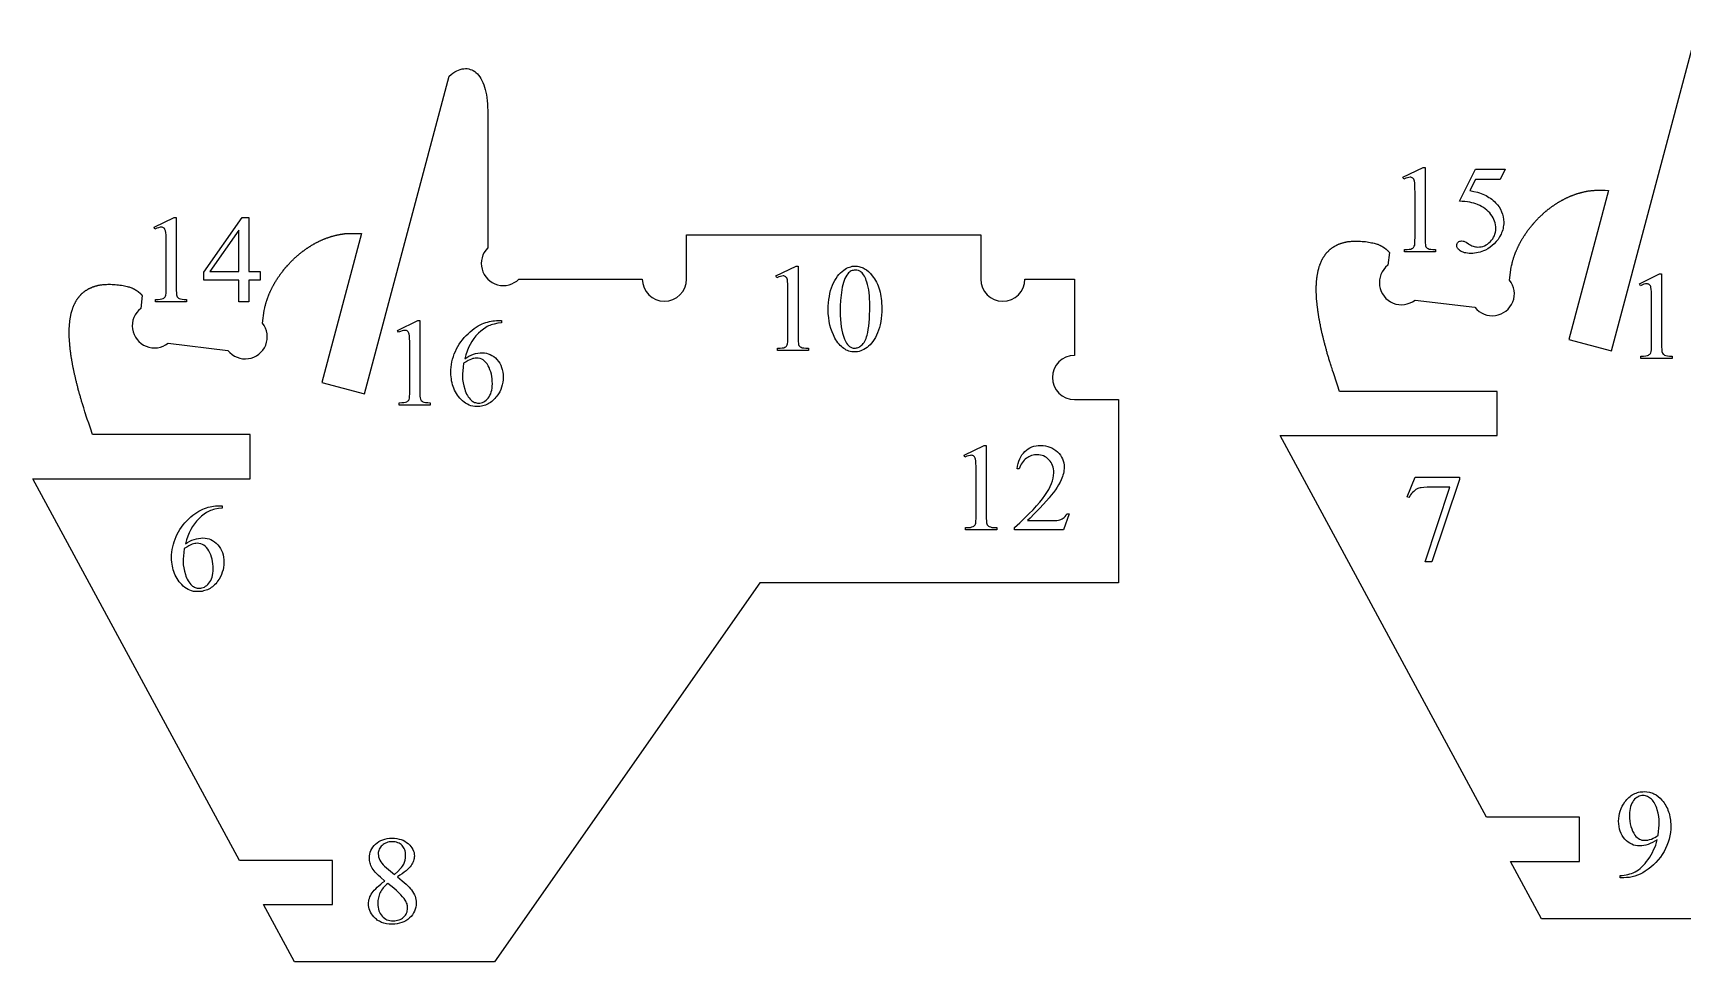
# Model space of a CAD drawing. Extents: x 9 to 960, y -397 to 558.
# Drawn here: x 9.4 to 188.7, y 451.4 to 552.5 of the extents above; entities that cross this region are included whole.
import ezdxf

# ---------------------------------------------------------------- set-up
doc = ezdxf.new("R2010")
doc.units = 0
doc.header["$MEASUREMENT"] = 0
doc.layers.add('EXT', color=1, linetype='CONTINUOUS')
doc.layers.add('TEXT', color=18, linetype='CONTINUOUS')

msp = doc.modelspace()

# ---------------------------------------------------------------- linework, layer by layer
at = {"layer": 'EXT'}
msp.add_lwpolyline([(195.23, 456.11), (173.47, 456.11), (170.09, 462.36), (177.61, 462.36), (177.61, 467.16), (167.49, 467.16), (145.03, 508.67), (168.64, 508.67), (168.64, 513.47), (151.5, 513.47), (151.27, 514.16), (151.08, 514.71), (150.94, 515.15), (150.83, 515.49), (150.74, 515.75), (150.68, 515.95), (150.63, 516.11), (150.58, 516.24), (150.54, 516.37), (150.51, 516.48), (150.47, 516.6), (150.44, 516.7), (150.41, 516.81), (150.38, 516.91), (150.35, 517.01), (150.32, 517.11), (150.29, 517.21), (150.26, 517.31), (150.23, 517.41), (150.2, 517.5), (150.17, 517.6), (150.15, 517.7), (150.12, 517.8), (150.09, 517.89), (150.07, 517.99), (150.04, 518.09), (150.01, 518.18), (149.99, 518.28), (149.96, 518.37), (149.94, 518.47), (149.91, 518.56), (149.89, 518.65), (149.86, 518.75), (149.84, 518.84), (149.81, 518.93), (149.79, 519.03), (149.77, 519.12), (149.74, 519.21), (149.72, 519.3), (149.7, 519.39), (149.68, 519.49), (149.66, 519.58), (149.64, 519.67), (149.61, 519.76), (149.59, 519.85), (149.57, 519.94), (149.55, 520.02), (149.53, 520.11), (149.51, 520.2), (149.5, 520.29), (149.48, 520.38), (149.46, 520.46), (149.44, 520.55), (149.42, 520.64), (149.41, 520.72), (149.39, 520.81), (149.37, 520.9), (149.35, 520.98), (149.34, 521.07), (149.32, 521.15), (149.31, 521.23), (149.29, 521.32), (149.28, 521.4), (149.26, 521.49), (149.25, 521.57), (149.24, 521.65), (149.22, 521.73), (149.21, 521.81), (149.2, 521.9), (149.18, 521.98), (149.17, 522.06), (149.16, 522.14), (149.15, 522.22), (149.14, 522.3), (149.13, 522.38), (149.12, 522.46), (149.11, 522.53), (149.1, 522.61), (149.09, 522.69), (149.08, 522.77), (149.07, 522.84), (149.06, 522.92), (149.05, 523), (149.05, 523.07), (149.04, 523.15), (149.03, 523.22), (149.02, 523.3), (149.02, 523.37), (149.01, 523.45), (149.01, 523.52), (149, 523.59), (149, 523.67), (148.99, 523.74), (148.99, 523.81), (148.98, 523.88), (148.98, 523.95), (148.98, 524.03), (148.98, 524.1), (148.97, 524.17), (148.97, 524.24), (148.97, 524.31), (148.97, 524.37), (148.97, 524.44), (148.97, 524.51), (148.97, 524.58), (148.97, 524.65), (148.97, 524.71), (148.97, 524.78), (148.97, 524.85), (148.97, 524.91), (148.97, 524.98), (148.98, 525.04), (148.98, 525.11), (148.98, 525.17), (148.99, 525.24), (148.99, 525.3), (148.99, 525.36), (149, 525.43), (149, 525.49), (149.01, 525.55), (149.02, 525.61), (149.02, 525.67), (149.03, 525.73), (149.04, 525.79), (149.04, 525.85), (149.05, 525.91), (149.06, 525.97), (149.07, 526.03), (149.08, 526.09), (149.09, 526.15), (149.1, 526.2), (149.11, 526.26), (149.12, 526.32), (149.13, 526.37), (149.14, 526.43), (149.15, 526.49), (149.16, 526.54), (149.17, 526.6), (149.19, 526.65), (149.2, 526.7), (149.21, 526.76), (149.23, 526.81), (149.24, 526.86), (149.26, 526.91), (149.27, 526.97), (149.29, 527.02), (149.3, 527.07), (149.32, 527.12), (149.34, 527.17), (149.35, 527.22), (149.37, 527.27), (149.39, 527.31), (149.41, 527.36), (149.43, 527.41), (149.45, 527.46), (149.47, 527.5), (149.49, 527.55), (149.51, 527.6), (149.53, 527.64), (149.55, 527.69), (149.57, 527.73), (149.59, 527.78), (149.62, 527.82), (149.64, 527.86), (149.66, 527.91), (149.69, 527.95), (149.71, 527.99), (149.73, 528.03), (149.76, 528.07), (149.78, 528.11), (149.81, 528.16), (149.84, 528.19), (149.86, 528.23), (149.89, 528.27), (149.92, 528.31), (149.95, 528.35), (149.98, 528.39), (150, 528.42), (150.03, 528.46), (150.06, 528.5), (150.09, 528.53), (150.12, 528.57), (150.15, 528.6), (150.19, 528.64), (150.22, 528.67), (150.25, 528.7), (150.28, 528.74), (150.32, 528.77), (150.35, 528.8), (150.38, 528.83), (150.42, 528.86), (150.45, 528.9), (150.49, 528.93), (150.52, 528.95), (150.56, 528.98), (150.6, 529.01), (150.63, 529.04), (150.67, 529.07), (150.71, 529.1), (150.75, 529.12), (150.79, 529.15), (150.83, 529.18), (150.87, 529.2), (150.91, 529.23), (150.95, 529.25), (150.99, 529.27), (151.03, 529.3), (151.07, 529.32), (151.12, 529.34), (151.16, 529.37), (151.2, 529.39), (151.25, 529.41), (151.29, 529.43), (151.33, 529.45), (151.38, 529.47), (151.43, 529.49), (151.47, 529.51), (151.52, 529.52), (151.57, 529.54), (151.61, 529.56), (151.66, 529.58), (151.71, 529.59), (151.76, 529.61), (151.81, 529.62), (151.86, 529.64), (151.91, 529.65), (151.96, 529.67), (152.01, 529.68), (152.06, 529.69), (152.11, 529.7), (152.17, 529.72), (152.22, 529.73), (152.27, 529.74), (152.33, 529.75), (152.39, 529.76), (152.45, 529.77), (152.53, 529.78), (152.6, 529.78), (152.69, 529.79), (152.79, 529.8), (152.91, 529.8), (153.03, 529.81), (153.17, 529.81), (153.31, 529.81), (153.46, 529.81), (153.62, 529.81), (153.79, 529.8), (153.96, 529.79), (154.14, 529.78), (154.31, 529.76), (154.49, 529.73), (154.66, 529.71), (154.83, 529.68), (154.99, 529.65), (155.13, 529.62), (155.27, 529.59), (155.39, 529.56), (155.49, 529.53), (155.58, 529.5), (155.66, 529.47), (155.72, 529.44), (155.78, 529.42), (155.83, 529.39), (155.88, 529.37), (155.92, 529.35), (155.96, 529.33), (155.99, 529.31), (156.02, 529.3), (156.04, 529.29), (156.07, 529.27), (156.09, 529.26), (156.12, 529.25), (156.14, 529.23), (156.16, 529.22), (156.18, 529.21), (156.21, 529.2), (156.23, 529.18), (156.25, 529.17), (156.27, 529.16), (156.29, 529.14), (156.31, 529.13), (156.34, 529.11), (156.36, 529.1), (156.38, 529.08), (156.4, 529.07), (156.42, 529.06), (156.44, 529.04), (156.46, 529.02), (156.48, 529.01), (156.5, 528.99), (156.52, 528.98), (156.54, 528.96), (156.56, 528.95), (156.58, 528.93), (156.6, 528.91), (156.62, 528.9), (156.64, 528.88), (156.65, 528.86), (156.67, 528.85), (156.69, 528.83), (156.71, 528.81), (156.73, 528.79), (156.75, 528.77), (156.77, 528.75), (156.8, 528.72), (156.82, 528.7), (156.84, 528.68), (156.86, 528.65), (156.88, 528.63), (156.9, 528.61), (156.91, 528.6), (156.92, 528.59), (156.75, 527.19, 1), (159.71, 523.41), (166.22, 522.62, 1), (170, 525.59), (170.17, 526.98), (170.2, 527.12), (170.23, 527.25), (170.26, 527.36), (170.28, 527.46), (170.3, 527.55), (170.32, 527.62), (170.34, 527.69), (170.36, 527.76), (170.38, 527.82), (170.4, 527.88), (170.41, 527.94), (170.43, 527.99), (170.45, 528.04), (170.47, 528.09), (170.48, 528.14), (170.5, 528.2), (170.52, 528.25), (170.54, 528.3), (170.55, 528.35), (170.57, 528.4), (170.59, 528.45), (170.61, 528.5), (170.63, 528.55), (170.65, 528.6), (170.67, 528.64), (170.69, 528.69), (170.71, 528.74), (170.73, 528.79), (170.75, 528.84), (170.77, 528.89), (170.8, 528.94), (170.82, 528.99), (170.84, 529.04), (170.86, 529.09), (170.89, 529.14), (170.91, 529.19), (170.93, 529.24), (170.96, 529.29), (170.98, 529.33), (171, 529.38), (171.03, 529.43), (171.05, 529.48), (171.08, 529.53), (171.1, 529.58), (171.13, 529.63), (171.16, 529.67), (171.18, 529.72), (171.21, 529.77), (171.23, 529.82), (171.26, 529.87), (171.29, 529.91), (171.32, 529.96), (171.34, 530.01), (171.37, 530.06), (171.4, 530.1), (171.43, 530.15), (171.46, 530.2), (171.49, 530.25), (171.52, 530.29), (171.55, 530.34), (171.58, 530.39), (171.61, 530.43), (171.64, 530.48), (171.67, 530.52), (171.7, 530.57), (171.73, 530.62), (171.76, 530.66), (171.79, 530.71), (171.82, 530.75), (171.85, 530.8), (171.89, 530.85), (171.92, 530.89), (171.95, 530.94), (171.98, 530.98), (172.02, 531.03), (172.05, 531.07), (172.08, 531.12), (172.12, 531.16), (172.15, 531.2), (172.19, 531.25), (172.22, 531.29), (172.26, 531.34), (172.29, 531.38), (172.33, 531.42), (172.36, 531.47), (172.4, 531.51), (172.43, 531.55), (172.47, 531.6), (172.5, 531.64), (172.54, 531.68), (172.58, 531.73), (172.61, 531.77), (172.65, 531.81), (172.69, 531.85), (172.73, 531.89), (172.76, 531.94), (172.8, 531.98), (172.84, 532.02), (172.88, 532.06), (172.92, 532.1), (172.96, 532.14), (172.99, 532.18), (173.03, 532.22), (173.07, 532.26), (173.11, 532.3), (173.15, 532.34), (173.19, 532.38), (173.23, 532.42), (173.27, 532.46), (173.31, 532.5), (173.35, 532.54), (173.39, 532.58), (173.43, 532.62), (173.48, 532.65), (173.52, 532.69), (173.56, 532.73), (173.6, 532.77), (173.64, 532.81), (173.68, 532.84), (173.73, 532.88), (173.77, 532.92), (173.81, 532.95), (173.85, 532.99), (173.9, 533.03), (173.94, 533.06), (173.98, 533.1), (174.03, 533.13), (174.07, 533.17), (174.11, 533.21), (174.16, 533.24), (174.2, 533.28), (174.24, 533.31), (174.29, 533.34), (174.33, 533.38), (174.38, 533.41), (174.42, 533.45), (174.47, 533.48), (174.51, 533.51), (174.56, 533.54), (174.6, 533.58), (174.65, 533.61), (174.69, 533.64), (174.74, 533.67), (174.79, 533.71), (174.83, 533.74), (174.88, 533.77), (174.92, 533.8), (174.97, 533.83), (175.02, 533.86), (175.06, 533.89), (175.11, 533.92), (175.16, 533.95), (175.2, 533.98), (175.25, 534.01), (175.3, 534.04), (175.35, 534.07), (175.39, 534.09), (175.44, 534.12), (175.49, 534.15), (175.54, 534.18), (175.59, 534.21), (175.63, 534.23), (175.68, 534.26), (175.73, 534.29), (175.78, 534.31), (175.83, 534.34), (175.88, 534.36), (175.92, 534.39), (175.97, 534.41), (176.02, 534.44), (176.07, 534.46), (176.12, 534.49), (176.17, 534.51), (176.22, 534.53), (176.27, 534.56), (176.32, 534.58), (176.37, 534.6), (176.42, 534.63), (176.47, 534.65), (176.52, 534.67), (176.57, 534.69), (176.62, 534.71), (176.67, 534.73), (176.72, 534.75), (176.77, 534.77), (176.82, 534.79), (176.87, 534.81), (176.92, 534.83), (176.97, 534.85), (177.02, 534.87), (177.08, 534.89), (177.13, 534.91), (177.18, 534.92), (177.23, 534.94), (177.28, 534.96), (177.33, 534.98), (177.38, 534.99), (177.43, 535.01), (177.49, 535.02), (177.54, 535.04), (177.59, 535.05), (177.64, 535.07), (177.69, 535.08), (177.75, 535.1), (177.8, 535.11), (177.85, 535.12), (177.9, 535.14), (177.95, 535.15), (178.01, 535.16), (178.06, 535.17), (178.11, 535.19), (178.16, 535.2), (178.21, 535.21), (178.27, 535.22), (178.32, 535.23), (178.37, 535.24), (178.42, 535.25), (178.48, 535.26), (178.53, 535.27), (178.58, 535.27), (178.64, 535.28), (178.69, 535.29), (178.74, 535.3), (178.79, 535.3), (178.85, 535.31), (178.9, 535.32), (178.95, 535.32), (179.01, 535.33), (179.07, 535.33), (179.13, 535.34), (179.19, 535.34), (179.25, 535.35), (179.32, 535.35), (179.41, 535.35), (179.51, 535.36), (179.65, 535.36), (179.84, 535.36), (180.08, 535.36), (180.38, 535.35), (180.76, 535.34), (176.43, 519.13), (181.07, 517.89), (190.3, 552.45)], format="xyb", dxfattribs=at)
msp.add_lwpolyline([(9.4, 503.98), (33.01, 503.98), (33.01, 508.78), (15.87, 508.78), (15.64, 509.46), (15.46, 510.01), (15.31, 510.45), (15.2, 510.79), (15.11, 511.05), (15.05, 511.25), (15, 511.41), (14.96, 511.55), (14.92, 511.67), (14.88, 511.79), (14.85, 511.9), (14.81, 512.01), (14.78, 512.11), (14.75, 512.22), (14.72, 512.32), (14.69, 512.42), (14.66, 512.51), (14.63, 512.61), (14.6, 512.71), (14.58, 512.81), (14.55, 512.91), (14.52, 513), (14.49, 513.1), (14.47, 513.2), (14.44, 513.29), (14.41, 513.39), (14.39, 513.48), (14.36, 513.58), (14.33, 513.67), (14.31, 513.77), (14.28, 513.86), (14.26, 513.96), (14.24, 514.05), (14.21, 514.14), (14.19, 514.24), (14.16, 514.33), (14.14, 514.42), (14.12, 514.51), (14.1, 514.61), (14.07, 514.7), (14.05, 514.79), (14.03, 514.88), (14.01, 514.97), (13.99, 515.06), (13.97, 515.15), (13.95, 515.24), (13.93, 515.33), (13.91, 515.42), (13.89, 515.51), (13.87, 515.59), (13.85, 515.68), (13.83, 515.77), (13.81, 515.86), (13.8, 515.94), (13.78, 516.03), (13.76, 516.11), (13.74, 516.2), (13.73, 516.29), (13.71, 516.37), (13.7, 516.45), (13.68, 516.54), (13.67, 516.62), (13.65, 516.71), (13.64, 516.79), (13.62, 516.87), (13.61, 516.95), (13.6, 517.04), (13.58, 517.12), (13.57, 517.2), (13.56, 517.28), (13.54, 517.36), (13.53, 517.44), (13.52, 517.52), (13.51, 517.6), (13.5, 517.68), (13.49, 517.76), (13.48, 517.84), (13.47, 517.92), (13.46, 517.99), (13.45, 518.07), (13.44, 518.15), (13.43, 518.22), (13.43, 518.3), (13.42, 518.38), (13.41, 518.45), (13.4, 518.53), (13.4, 518.6), (13.39, 518.68), (13.39, 518.75), (13.38, 518.82), (13.37, 518.9), (13.37, 518.97), (13.37, 519.04), (13.36, 519.11), (13.36, 519.19), (13.35, 519.26), (13.35, 519.33), (13.35, 519.4), (13.35, 519.47), (13.34, 519.54), (13.34, 519.61), (13.34, 519.68), (13.34, 519.75), (13.34, 519.82), (13.34, 519.88), (13.34, 519.95), (13.34, 520.02), (13.34, 520.08), (13.34, 520.15), (13.35, 520.22), (13.35, 520.28), (13.35, 520.35), (13.35, 520.41), (13.36, 520.48), (13.36, 520.54), (13.36, 520.6), (13.37, 520.67), (13.37, 520.73), (13.38, 520.79), (13.38, 520.85), (13.39, 520.92), (13.4, 520.98), (13.4, 521.04), (13.41, 521.1), (13.42, 521.16), (13.42, 521.22), (13.43, 521.28), (13.44, 521.34), (13.45, 521.39), (13.46, 521.45), (13.47, 521.51), (13.48, 521.57), (13.49, 521.62), (13.5, 521.68), (13.51, 521.73), (13.52, 521.79), (13.53, 521.84), (13.55, 521.9), (13.56, 521.95), (13.57, 522.01), (13.59, 522.06), (13.6, 522.11), (13.62, 522.17), (13.63, 522.22), (13.65, 522.27), (13.66, 522.32), (13.68, 522.37), (13.69, 522.42), (13.71, 522.47), (13.73, 522.52), (13.75, 522.57), (13.76, 522.62), (13.78, 522.67), (13.8, 522.71), (13.82, 522.76), (13.84, 522.81), (13.86, 522.86), (13.88, 522.9), (13.9, 522.95), (13.92, 522.99), (13.94, 523.04), (13.97, 523.08), (13.99, 523.12), (14.01, 523.17), (14.04, 523.21), (14.06, 523.25), (14.08, 523.3), (14.11, 523.34), (14.13, 523.38), (14.16, 523.42), (14.18, 523.46), (14.21, 523.5), (14.24, 523.54), (14.26, 523.58), (14.29, 523.62), (14.32, 523.65), (14.35, 523.69), (14.38, 523.73), (14.41, 523.76), (14.44, 523.8), (14.47, 523.84), (14.5, 523.87), (14.53, 523.91), (14.56, 523.94), (14.59, 523.97), (14.62, 524.01), (14.66, 524.04), (14.69, 524.07), (14.72, 524.11), (14.76, 524.14), (14.79, 524.17), (14.83, 524.2), (14.86, 524.23), (14.9, 524.26), (14.93, 524.29), (14.97, 524.32), (15.01, 524.34), (15.05, 524.37), (15.08, 524.4), (15.12, 524.43), (15.16, 524.45), (15.2, 524.48), (15.24, 524.5), (15.28, 524.53), (15.32, 524.55), (15.36, 524.58), (15.4, 524.6), (15.45, 524.62), (15.49, 524.65), (15.53, 524.67), (15.58, 524.69), (15.62, 524.71), (15.66, 524.73), (15.71, 524.75), (15.75, 524.77), (15.8, 524.79), (15.85, 524.81), (15.89, 524.83), (15.94, 524.85), (15.99, 524.86), (16.03, 524.88), (16.08, 524.9), (16.13, 524.91), (16.18, 524.93), (16.23, 524.94), (16.28, 524.96), (16.33, 524.97), (16.38, 524.98), (16.44, 525), (16.49, 525.01), (16.54, 525.02), (16.59, 525.03), (16.65, 525.04), (16.7, 525.05), (16.76, 525.06), (16.83, 525.07), (16.9, 525.08), (16.98, 525.09), (17.07, 525.1), (17.17, 525.1), (17.28, 525.11), (17.4, 525.11), (17.54, 525.12), (17.68, 525.12), (17.84, 525.12), (18, 525.11), (18.16, 525.11), (18.33, 525.1), (18.51, 525.08), (18.69, 525.06), (18.86, 525.04), (19.04, 525.01), (19.2, 524.99), (19.36, 524.96), (19.51, 524.93), (19.64, 524.9), (19.76, 524.86), (19.86, 524.83), (19.95, 524.8), (20.03, 524.77), (20.1, 524.75), (20.16, 524.72), (20.21, 524.7), (20.25, 524.67), (20.29, 524.65), (20.33, 524.63), (20.36, 524.62), (20.39, 524.6), (20.42, 524.59), (20.44, 524.58), (20.47, 524.56), (20.49, 524.55), (20.51, 524.54), (20.53, 524.53), (20.56, 524.51), (20.58, 524.5), (20.6, 524.49), (20.62, 524.47), (20.65, 524.46), (20.67, 524.45), (20.69, 524.43), (20.71, 524.42), (20.73, 524.4), (20.75, 524.39), (20.77, 524.37), (20.79, 524.36), (20.81, 524.34), (20.83, 524.33), (20.85, 524.31), (20.87, 524.3), (20.89, 524.28), (20.91, 524.27), (20.93, 524.25), (20.95, 524.23), (20.97, 524.22), (20.99, 524.2), (21.01, 524.18), (21.03, 524.17), (21.05, 524.15), (21.07, 524.13), (21.09, 524.11), (21.11, 524.09), (21.13, 524.07), (21.15, 524.05), (21.17, 524.03), (21.19, 524), (21.21, 523.98), (21.24, 523.96), (21.25, 523.94), (21.27, 523.92), (21.28, 523.9), (21.29, 523.89), (21.12, 522.5, 1), (24.09, 518.72), (30.6, 517.93, 1), (34.37, 520.89), (34.54, 522.28), (34.57, 522.43), (34.6, 522.55), (34.63, 522.66), (34.65, 522.76), (34.68, 522.85), (34.7, 522.93), (34.72, 523), (34.73, 523.06), (34.75, 523.12), (34.77, 523.18), (34.79, 523.24), (34.81, 523.29), (34.82, 523.35), (34.84, 523.4), (34.86, 523.45), (34.87, 523.5), (34.89, 523.55), (34.91, 523.6), (34.93, 523.65), (34.95, 523.7), (34.96, 523.75), (34.98, 523.8), (35, 523.85), (35.02, 523.9), (35.04, 523.95), (35.06, 524), (35.08, 524.05), (35.1, 524.1), (35.13, 524.15), (35.15, 524.2), (35.17, 524.25), (35.19, 524.3), (35.21, 524.34), (35.24, 524.39), (35.26, 524.44), (35.28, 524.49), (35.31, 524.54), (35.33, 524.59), (35.35, 524.64), (35.38, 524.69), (35.4, 524.74), (35.43, 524.78), (35.45, 524.83), (35.48, 524.88), (35.5, 524.93), (35.53, 524.98), (35.55, 525.03), (35.58, 525.07), (35.61, 525.12), (35.63, 525.17), (35.66, 525.22), (35.69, 525.27), (35.72, 525.31), (35.75, 525.36), (35.77, 525.41), (35.8, 525.45), (35.83, 525.5), (35.86, 525.55), (35.89, 525.6), (35.92, 525.64), (35.95, 525.69), (35.98, 525.74), (36.01, 525.78), (36.04, 525.83), (36.07, 525.87), (36.1, 525.92), (36.13, 525.97), (36.16, 526.01), (36.2, 526.06), (36.23, 526.1), (36.26, 526.15), (36.29, 526.19), (36.32, 526.24), (36.36, 526.29), (36.39, 526.33), (36.42, 526.37), (36.46, 526.42), (36.49, 526.46), (36.53, 526.51), (36.56, 526.55), (36.59, 526.6), (36.63, 526.64), (36.66, 526.68), (36.7, 526.73), (36.73, 526.77), (36.77, 526.81), (36.81, 526.86), (36.84, 526.9), (36.88, 526.94), (36.91, 526.99), (36.95, 527.03), (36.99, 527.07), (37.03, 527.11), (37.06, 527.16), (37.1, 527.2), (37.14, 527.24), (37.18, 527.28), (37.21, 527.32), (37.25, 527.36), (37.29, 527.4), (37.33, 527.44), (37.37, 527.49), (37.41, 527.53), (37.45, 527.57), (37.49, 527.61), (37.52, 527.65), (37.56, 527.69), (37.6, 527.73), (37.64, 527.76), (37.69, 527.8), (37.73, 527.84), (37.77, 527.88), (37.81, 527.92), (37.85, 527.96), (37.89, 528), (37.93, 528.03), (37.97, 528.07), (38.01, 528.11), (38.06, 528.15), (38.1, 528.18), (38.14, 528.22), (38.18, 528.26), (38.23, 528.29), (38.27, 528.33), (38.31, 528.37), (38.36, 528.4), (38.4, 528.44), (38.44, 528.47), (38.49, 528.51), (38.53, 528.54), (38.57, 528.58), (38.62, 528.61), (38.66, 528.65), (38.71, 528.68), (38.75, 528.72), (38.8, 528.75), (38.84, 528.78), (38.89, 528.82), (38.93, 528.85), (38.98, 528.88), (39.02, 528.91), (39.07, 528.95), (39.11, 528.98), (39.16, 529.01), (39.2, 529.04), (39.25, 529.07), (39.3, 529.1), (39.34, 529.13), (39.39, 529.16), (39.44, 529.19), (39.48, 529.22), (39.53, 529.25), (39.58, 529.28), (39.62, 529.31), (39.67, 529.34), (39.72, 529.37), (39.77, 529.4), (39.81, 529.43), (39.86, 529.45), (39.91, 529.48), (39.96, 529.51), (40.01, 529.54), (40.06, 529.56), (40.1, 529.59), (40.15, 529.62), (40.2, 529.64), (40.25, 529.67), (40.3, 529.69), (40.35, 529.72), (40.4, 529.74), (40.45, 529.77), (40.49, 529.79), (40.54, 529.81), (40.59, 529.84), (40.64, 529.86), (40.69, 529.88), (40.74, 529.91), (40.79, 529.93), (40.84, 529.95), (40.89, 529.97), (40.94, 529.99), (40.99, 530.02), (41.04, 530.04), (41.09, 530.06), (41.14, 530.08), (41.19, 530.1), (41.25, 530.12), (41.3, 530.14), (41.35, 530.16), (41.4, 530.17), (41.45, 530.19), (41.5, 530.21), (41.55, 530.23), (41.6, 530.25), (41.65, 530.26), (41.71, 530.28), (41.76, 530.3), (41.81, 530.31), (41.86, 530.33), (41.91, 530.34), (41.96, 530.36), (42.01, 530.37), (42.07, 530.39), (42.12, 530.4), (42.17, 530.41), (42.22, 530.43), (42.27, 530.44), (42.33, 530.45), (42.38, 530.47), (42.43, 530.48), (42.48, 530.49), (42.54, 530.5), (42.59, 530.51), (42.64, 530.52), (42.69, 530.53), (42.75, 530.54), (42.8, 530.55), (42.85, 530.56), (42.9, 530.57), (42.96, 530.58), (43.01, 530.59), (43.06, 530.59), (43.11, 530.6), (43.17, 530.61), (43.22, 530.61), (43.27, 530.62), (43.33, 530.63), (43.38, 530.63), (43.44, 530.64), (43.5, 530.64), (43.56, 530.65), (43.63, 530.65), (43.7, 530.65), (43.78, 530.66), (43.89, 530.66), (44.03, 530.66), (44.21, 530.66), (44.45, 530.66), (44.76, 530.65), (45.14, 530.65), (40.8, 514.43), (45.44, 513.2), (54.67, 547.76), (54.88, 547.93), (55.08, 548.09), (55.28, 548.22), (55.48, 548.33), (55.68, 548.42), (55.87, 548.49), (56.06, 548.54), (56.25, 548.57), (56.43, 548.58), (56.61, 548.58), (56.79, 548.55), (56.96, 548.5), (57.12, 548.44), (57.28, 548.36), (57.44, 548.26), (57.58, 548.14), (57.73, 548), (57.86, 547.85), (57.99, 547.68), (58.11, 547.49), (58.22, 547.29), (58.33, 547.07), (58.42, 546.83), (58.51, 546.58), (58.59, 546.31), (58.66, 546.03), (58.72, 545.73), (58.77, 545.42), (58.81, 545.09), (58.83, 544.75), (58.85, 544.39), (58.86, 544.02), (58.86, 529.09, 1), (62.25, 525.69), (75.67, 525.69, 1), (80.47, 525.69), (80.47, 530.49), (112.47, 530.49), (112.47, 525.69, 1), (117.27, 525.69), (122.67, 525.69), (122.67, 517.39, 1), (122.67, 512.59), (127.47, 512.59), (127.47, 492.67), (88.46, 492.67), (59.61, 451.42), (37.84, 451.42), (34.46, 457.67), (41.99, 457.67), (41.99, 462.47), (31.86, 462.47)], format="xyb", close=True, dxfattribs=at)
at = {"layer": 'TEXT'}
for points in [[(158.39, 536.76), (160.58, 537.83), (160.8, 537.83), (160.8, 530.23), (160.81, 529.89), (160.82, 529.62), (160.84, 529.42), (160.86, 529.29), (160.9, 529.2), (160.96, 529.13), (161.04, 529.06), (161.13, 529.01), (161.25, 528.96), (161.43, 528.93), (161.66, 528.9), (161.94, 528.89), (161.94, 528.65), (158.55, 528.65), (158.55, 528.89), (158.84, 528.9), (159.08, 528.93), (159.25, 528.96), (159.37, 529), (159.46, 529.05), (159.53, 529.12), (159.59, 529.18), (159.63, 529.26), (159.67, 529.38), (159.69, 529.59), (159.7, 529.87), (159.71, 530.23), (159.71, 535.09), (159.7, 535.54), (159.69, 535.9), (159.67, 536.17), (159.64, 536.35), (159.61, 536.45), (159.57, 536.54), (159.53, 536.61), (159.47, 536.66), (159.41, 536.71), (159.34, 536.74), (159.26, 536.76), (159.18, 536.76), (159.04, 536.75), (158.88, 536.71), (158.7, 536.65), (158.49, 536.56)], [(169.5, 537.65), (168.98, 536.52), (166.27, 536.52), (165.68, 535.31), (166.11, 535.23), (166.51, 535.13), (166.71, 535.07), (166.9, 535.01), (167.08, 534.93), (167.26, 534.85), (167.43, 534.77), (167.59, 534.68), (167.75, 534.58), (167.91, 534.48), (168.06, 534.37), (168.2, 534.25), (168.34, 534.13), (168.47, 534), (168.67, 533.77), (168.85, 533.53), (169.01, 533.28), (169.13, 533.02), (169.23, 532.75), (169.3, 532.47), (169.34, 532.18), (169.35, 531.88), (169.35, 531.7), (169.33, 531.53), (169.31, 531.36), (169.28, 531.2), (169.24, 531.03), (169.19, 530.87), (169.13, 530.72), (169.06, 530.57), (168.91, 530.27), (168.74, 530.01), (168.54, 529.76), (168.33, 529.54), (168.11, 529.33), (167.87, 529.15), (167.62, 528.99), (167.36, 528.85), (167.17, 528.77), (166.98, 528.69), (166.78, 528.63), (166.59, 528.58), (166.39, 528.54), (166.19, 528.51), (165.99, 528.49), (165.79, 528.49), (165.6, 528.49), (165.42, 528.51), (165.25, 528.53), (165.09, 528.56), (164.95, 528.6), (164.83, 528.64), (164.71, 528.7), (164.61, 528.76), (164.53, 528.83), (164.45, 528.9), (164.39, 528.98), (164.34, 529.05), (164.3, 529.13), (164.27, 529.21), (164.25, 529.29), (164.25, 529.37), (164.26, 529.46), (164.28, 529.55), (164.33, 529.63), (164.4, 529.7), (164.48, 529.76), (164.57, 529.81), (164.67, 529.83), (164.78, 529.84), (164.95, 529.83), (165.02, 529.81), (165.09, 529.79), (165.26, 529.69), (165.53, 529.52), (165.65, 529.44), (165.78, 529.37), (165.9, 529.31), (166.03, 529.26), (166.15, 529.22), (166.28, 529.19), (166.41, 529.18), (166.54, 529.17), (166.73, 529.18), (166.91, 529.21), (167.09, 529.25), (167.27, 529.32), (167.43, 529.4), (167.59, 529.5), (167.75, 529.62), (167.9, 529.76), (168.04, 529.91), (168.16, 530.07), (168.26, 530.24), (168.34, 530.41), (168.4, 530.59), (168.45, 530.78), (168.48, 530.98), (168.49, 531.19), (168.48, 531.39), (168.45, 531.59), (168.41, 531.79), (168.36, 531.98), (168.28, 532.17), (168.19, 532.35), (168.09, 532.53), (167.96, 532.71), (167.83, 532.88), (167.68, 533.05), (167.51, 533.2), (167.34, 533.34), (167.15, 533.47), (166.95, 533.59), (166.74, 533.7), (166.52, 533.8), (166.33, 533.88), (166.12, 533.94), (165.9, 533.99), (165.66, 534.04), (165.41, 534.08), (165.14, 534.11), (164.85, 534.13), (164.55, 534.15), (166.27, 537.65)], [(22.57, 531.33), (24.76, 532.4), (24.98, 532.4), (24.98, 524.8), (24.98, 524.46), (25, 524.19), (25.01, 523.99), (25.04, 523.86), (25.08, 523.77), (25.14, 523.69), (25.21, 523.63), (25.3, 523.57), (25.43, 523.53), (25.61, 523.49), (25.83, 523.47), (26.11, 523.46), (26.11, 523.21), (22.73, 523.21), (22.73, 523.46), (23.02, 523.47), (23.25, 523.49), (23.43, 523.53), (23.55, 523.57), (23.64, 523.62), (23.71, 523.68), (23.77, 523.75), (23.81, 523.83), (23.84, 523.95), (23.87, 524.15), (23.88, 524.44), (23.88, 524.8), (23.88, 529.66), (23.88, 530.11), (23.87, 530.47), (23.85, 530.74), (23.82, 530.92), (23.79, 531.02), (23.75, 531.1), (23.71, 531.18), (23.65, 531.23), (23.58, 531.28), (23.51, 531.31), (23.44, 531.33), (23.35, 531.33), (23.22, 531.32), (23.06, 531.28), (22.88, 531.22), (22.67, 531.13)], [(34.1, 526.53), (34.1, 525.59), (32.89, 525.59), (32.89, 523.21), (31.8, 523.21), (31.8, 525.59), (27.99, 525.59), (27.99, 526.44), (32.16, 532.4), (32.89, 532.4), (32.89, 526.53)], [(31.8, 526.53), (31.8, 531), (28.64, 526.53)], [(90.2, 526.04), (92.39, 527.1), (92.61, 527.1), (92.61, 519.51), (92.61, 519.16), (92.62, 518.89), (92.64, 518.69), (92.67, 518.56), (92.71, 518.48), (92.77, 518.4), (92.84, 518.33), (92.93, 518.28), (93.06, 518.23), (93.23, 518.2), (93.46, 518.18), (93.74, 518.16), (93.74, 517.92), (90.36, 517.92), (90.36, 518.16), (90.65, 518.18), (90.88, 518.2), (91.06, 518.23), (91.18, 518.27), (91.27, 518.33), (91.34, 518.39), (91.39, 518.46), (91.44, 518.53), (91.47, 518.65), (91.49, 518.86), (91.51, 519.14), (91.51, 519.51), (91.51, 524.36), (91.51, 524.81), (91.49, 525.17), (91.47, 525.44), (91.45, 525.62), (91.42, 525.72), (91.38, 525.81), (91.33, 525.88), (91.28, 525.94), (91.21, 525.98), (91.14, 526.01), (91.06, 526.03), (90.98, 526.04), (90.85, 526.02), (90.69, 525.98), (90.5, 525.92), (90.3, 525.83)], [(95.89, 522.37), (95.9, 522.74), (95.92, 523.11), (95.96, 523.46), (96.01, 523.8), (96.07, 524.12), (96.15, 524.43), (96.25, 524.73), (96.36, 525.02), (96.48, 525.29), (96.61, 525.54), (96.75, 525.77), (96.9, 525.99), (97.06, 526.19), (97.23, 526.37), (97.4, 526.53), (97.59, 526.67), (97.74, 526.77), (97.89, 526.86), (98.04, 526.94), (98.2, 527), (98.35, 527.04), (98.51, 527.08), (98.67, 527.1), (98.83, 527.1), (98.95, 527.1), (99.08, 527.09), (99.21, 527.07), (99.33, 527.04), (99.45, 527), (99.57, 526.96), (99.69, 526.9), (99.81, 526.84), (99.92, 526.77), (100.04, 526.69), (100.26, 526.51), (100.48, 526.3), (100.68, 526.05), (100.81, 525.88), (100.93, 525.71), (101.03, 525.53), (101.13, 525.34), (101.23, 525.14), (101.31, 524.94), (101.39, 524.73), (101.46, 524.51), (101.52, 524.28), (101.57, 524.05), (101.61, 523.81), (101.65, 523.57), (101.68, 523.31), (101.7, 523.05), (101.71, 522.78), (101.71, 522.51), (101.71, 522.12), (101.68, 521.75), (101.65, 521.4), (101.6, 521.06), (101.54, 520.73), (101.46, 520.42), (101.37, 520.12), (101.26, 519.84), (101.14, 519.58), (101.02, 519.33), (100.89, 519.11), (100.75, 518.9), (100.6, 518.71), (100.44, 518.54), (100.28, 518.39), (100.11, 518.25), (99.94, 518.14), (99.76, 518.04), (99.59, 517.95), (99.42, 517.88), (99.25, 517.83), (99.09, 517.79), (98.92, 517.77), (98.76, 517.76), (98.6, 517.77), (98.44, 517.78), (98.29, 517.81), (98.14, 517.85), (98, 517.91), (97.85, 517.97), (97.72, 518.05), (97.58, 518.14), (97.45, 518.24), (97.32, 518.35), (97.19, 518.48), (97.07, 518.61), (96.95, 518.76), (96.84, 518.92), (96.72, 519.1), (96.62, 519.28), (96.45, 519.61), (96.3, 519.95), (96.17, 520.31), (96.07, 520.69), (95.99, 521.09), (95.94, 521.5), (95.9, 521.92)], [(97.19, 522.2), (97.2, 521.75), (97.22, 521.31), (97.26, 520.9), (97.31, 520.51), (97.37, 520.14), (97.45, 519.8), (97.54, 519.47), (97.65, 519.17), (97.75, 518.93), (97.86, 518.73), (97.99, 518.56), (98.12, 518.42), (98.19, 518.37), (98.27, 518.32), (98.35, 518.27), (98.43, 518.24), (98.51, 518.21), (98.6, 518.19), (98.69, 518.18), (98.78, 518.18), (98.87, 518.18), (98.96, 518.2), (99.05, 518.22), (99.14, 518.26), (99.24, 518.3), (99.33, 518.36), (99.43, 518.42), (99.52, 518.5), (99.62, 518.59), (99.7, 518.69), (99.79, 518.8), (99.86, 518.93), (99.93, 519.07), (100, 519.23), (100.05, 519.4), (100.11, 519.58), (100.18, 519.88), (100.24, 520.21), (100.29, 520.57), (100.34, 520.95), (100.37, 521.37), (100.39, 521.82), (100.41, 522.29), (100.41, 522.8), (100.41, 523.17), (100.39, 523.54), (100.37, 523.88), (100.33, 524.21), (100.29, 524.52), (100.23, 524.82), (100.17, 525.1), (100.09, 525.37), (100.03, 525.55), (99.97, 525.72), (99.89, 525.88), (99.82, 526.02), (99.74, 526.15), (99.66, 526.26), (99.57, 526.36), (99.48, 526.45), (99.41, 526.5), (99.33, 526.54), (99.26, 526.58), (99.18, 526.61), (99, 526.65), (98.82, 526.67), (98.71, 526.66), (98.6, 526.64), (98.49, 526.61), (98.39, 526.57), (98.29, 526.51), (98.2, 526.44), (98.11, 526.36), (98.02, 526.26), (97.9, 526.11), (97.8, 525.95), (97.7, 525.76), (97.61, 525.55), (97.54, 525.33), (97.47, 525.08), (97.41, 524.81), (97.37, 524.53), (97.29, 523.94), (97.24, 523.36), (97.2, 522.78)], [(184.12, 525.18), (186.31, 526.25), (186.53, 526.25), (186.53, 518.65), (186.53, 518.31), (186.54, 518.03), (186.56, 517.83), (186.59, 517.71), (186.63, 517.62), (186.69, 517.54), (186.76, 517.48), (186.85, 517.42), (186.98, 517.38), (187.16, 517.34), (187.38, 517.32), (187.66, 517.31), (187.66, 517.06), (184.28, 517.06), (184.28, 517.31), (184.57, 517.32), (184.8, 517.34), (184.98, 517.37), (185.1, 517.42), (185.19, 517.47), (185.26, 517.53), (185.32, 517.6), (185.36, 517.68), (185.39, 517.8), (185.42, 518), (185.43, 518.28), (185.43, 518.65), (185.43, 523.51), (185.43, 523.95), (185.42, 524.31), (185.4, 524.58), (185.37, 524.77), (185.34, 524.87), (185.3, 524.95), (185.25, 525.02), (185.2, 525.08), (185.13, 525.12), (185.06, 525.15), (184.99, 525.17), (184.9, 525.18), (184.77, 525.17), (184.61, 525.13), (184.43, 525.06), (184.22, 524.97)], [(49.06, 520.11), (51.25, 521.18), (51.47, 521.18), (51.47, 513.58), (51.48, 513.24), (51.49, 512.97), (51.51, 512.77), (51.54, 512.64), (51.58, 512.55), (51.63, 512.47), (51.71, 512.41), (51.8, 512.35), (51.92, 512.31), (52.1, 512.27), (52.33, 512.25), (52.61, 512.24), (52.61, 511.99), (49.22, 511.99), (49.22, 512.24), (49.51, 512.25), (49.75, 512.27), (49.93, 512.31), (50.05, 512.35), (50.13, 512.4), (50.2, 512.46), (50.26, 512.53), (50.31, 512.61), (50.34, 512.73), (50.36, 512.93), (50.37, 513.22), (50.38, 513.58), (50.38, 518.44), (50.37, 518.89), (50.36, 519.24), (50.34, 519.52), (50.31, 519.7), (50.28, 519.8), (50.25, 519.88), (50.2, 519.95), (50.14, 520.01), (50.08, 520.05), (50.01, 520.09), (49.93, 520.1), (49.85, 520.11), (49.71, 520.1), (49.55, 520.06), (49.37, 519.99), (49.16, 519.9)], [(60.36, 521.18), (60.36, 520.93), (59.94, 520.88), (59.57, 520.8), (59.39, 520.76), (59.23, 520.71), (59.07, 520.65), (58.93, 520.59), (58.79, 520.52), (58.65, 520.44), (58.38, 520.25), (58.11, 520.04), (57.84, 519.79), (57.58, 519.51), (57.34, 519.22), (57.13, 518.91), (56.94, 518.59), (56.77, 518.24), (56.61, 517.86), (56.47, 517.46), (56.35, 517.02), (56.58, 517.17), (56.82, 517.31), (57.06, 517.42), (57.3, 517.51), (57.54, 517.58), (57.78, 517.63), (58.02, 517.66), (58.26, 517.67), (58.49, 517.66), (58.71, 517.63), (58.92, 517.57), (59.12, 517.49), (59.32, 517.38), (59.51, 517.26), (59.69, 517.11), (59.86, 516.93), (60.02, 516.74), (60.16, 516.53), (60.28, 516.31), (60.37, 516.08), (60.44, 515.84), (60.5, 515.58), (60.53, 515.31), (60.54, 515.02), (60.53, 514.74), (60.5, 514.47), (60.44, 514.2), (60.37, 513.94), (60.27, 513.69), (60.16, 513.44), (60.02, 513.2), (59.86, 512.96), (59.75, 512.83), (59.64, 512.7), (59.53, 512.58), (59.41, 512.47), (59.29, 512.37), (59.16, 512.27), (59.03, 512.19), (58.9, 512.12), (58.76, 512.05), (58.62, 511.99), (58.47, 511.94), (58.32, 511.9), (58.17, 511.87), (58.01, 511.85), (57.85, 511.84), (57.68, 511.83), (57.45, 511.84), (57.24, 511.87), (57.03, 511.92), (56.83, 511.99), (56.64, 512.07), (56.45, 512.18), (56.28, 512.3), (56.11, 512.44), (55.96, 512.6), (55.82, 512.75), (55.68, 512.91), (55.56, 513.08), (55.45, 513.26), (55.34, 513.43), (55.25, 513.62), (55.17, 513.81), (55.09, 514), (55.03, 514.2), (54.98, 514.41), (54.93, 514.62), (54.9, 514.84), (54.87, 515.06), (54.86, 515.29), (54.85, 515.52), (54.86, 515.82), (54.88, 516.12), (54.92, 516.41), (54.97, 516.7), (55.04, 516.99), (55.12, 517.27), (55.22, 517.55), (55.34, 517.82), (55.46, 518.09), (55.6, 518.35), (55.76, 518.6), (55.92, 518.85), (56.1, 519.09), (56.3, 519.32), (56.5, 519.54), (56.72, 519.75), (56.94, 519.95), (57.17, 520.14), (57.38, 520.31), (57.6, 520.46), (57.81, 520.59), (58.03, 520.71), (58.24, 520.81), (58.44, 520.89), (58.65, 520.96), (58.85, 521.01), (59.04, 521.07), (59.24, 521.11), (59.43, 521.14), (59.61, 521.16), (59.8, 521.17), (59.98, 521.18)], [(56.23, 516.53), (56.18, 516.11), (56.14, 515.72), (56.12, 515.38), (56.11, 515.09), (56.13, 514.76), (56.17, 514.42), (56.25, 514.07), (56.35, 513.7), (56.41, 513.52), (56.48, 513.35), (56.56, 513.19), (56.64, 513.03), (56.73, 512.89), (56.83, 512.76), (56.94, 512.63), (57.05, 512.52), (57.14, 512.44), (57.23, 512.38), (57.32, 512.33), (57.42, 512.28), (57.53, 512.25), (57.64, 512.23), (57.75, 512.21), (57.87, 512.21), (58.01, 512.21), (58.15, 512.24), (58.29, 512.28), (58.42, 512.34), (58.55, 512.42), (58.67, 512.51), (58.79, 512.62), (58.9, 512.75), (59.01, 512.89), (59.1, 513.05), (59.18, 513.22), (59.24, 513.41), (59.29, 513.61), (59.33, 513.83), (59.35, 514.06), (59.36, 514.3), (59.35, 514.58), (59.33, 514.85), (59.3, 515.11), (59.25, 515.36), (59.18, 515.6), (59.1, 515.83), (59.01, 516.06), (58.91, 516.27), (58.79, 516.46), (58.66, 516.63), (58.52, 516.77), (58.36, 516.89), (58.2, 516.98), (58.02, 517.05), (57.83, 517.08), (57.63, 517.1), (57.5, 517.09), (57.36, 517.07), (57.23, 517.04), (57.09, 516.99), (56.92, 516.92), (56.73, 516.82), (56.5, 516.69)], [(110.66, 506.53), (112.85, 507.6), (113.07, 507.6), (113.07, 500), (113.08, 499.66), (113.09, 499.39), (113.11, 499.19), (113.14, 499.06), (113.18, 498.97), (113.23, 498.89), (113.31, 498.83), (113.4, 498.77), (113.52, 498.73), (113.7, 498.69), (113.93, 498.67), (114.21, 498.66), (114.21, 498.41), (110.82, 498.41), (110.82, 498.66), (111.11, 498.67), (111.35, 498.69), (111.52, 498.73), (111.65, 498.77), (111.73, 498.82), (111.8, 498.88), (111.86, 498.95), (111.9, 499.03), (111.94, 499.15), (111.96, 499.35), (111.97, 499.64), (111.98, 500), (111.98, 504.86), (111.97, 505.31), (111.96, 505.66), (111.94, 505.94), (111.91, 506.12), (111.88, 506.22), (111.85, 506.3), (111.8, 506.37), (111.74, 506.43), (111.68, 506.47), (111.61, 506.51), (111.53, 506.52), (111.45, 506.53), (111.31, 506.52), (111.15, 506.48), (110.97, 506.42), (110.76, 506.33)], [(122.1, 500.15), (121.47, 498.41), (116.16, 498.41), (116.16, 498.66), (116.72, 499.18), (117.24, 499.68), (117.72, 500.15), (118.16, 500.6), (118.55, 501.02), (118.89, 501.42), (119.2, 501.8), (119.46, 502.15), (119.68, 502.49), (119.88, 502.81), (120.04, 503.13), (120.17, 503.45), (120.28, 503.75), (120.35, 504.05), (120.4, 504.34), (120.41, 504.63), (120.41, 504.84), (120.38, 505.04), (120.34, 505.23), (120.28, 505.41), (120.21, 505.58), (120.12, 505.74), (120.01, 505.89), (119.89, 506.03), (119.75, 506.16), (119.61, 506.27), (119.47, 506.37), (119.31, 506.45), (119.15, 506.51), (118.99, 506.55), (118.81, 506.58), (118.63, 506.58), (118.47, 506.58), (118.31, 506.56), (118.16, 506.53), (118.01, 506.49), (117.86, 506.43), (117.72, 506.37), (117.58, 506.29), (117.44, 506.2), (117.32, 506.09), (117.2, 505.98), (117.09, 505.85), (116.98, 505.72), (116.89, 505.57), (116.81, 505.41), (116.73, 505.24), (116.66, 505.06), (116.42, 505.06), (116.47, 505.36), (116.53, 505.64), (116.62, 505.9), (116.71, 506.14), (116.83, 506.37), (116.96, 506.58), (117.11, 506.77), (117.27, 506.94), (117.45, 507.1), (117.64, 507.23), (117.83, 507.34), (118.04, 507.44), (118.26, 507.51), (118.49, 507.56), (118.73, 507.59), (118.99, 507.6), (119.25, 507.59), (119.51, 507.56), (119.76, 507.5), (119.99, 507.42), (120.21, 507.32), (120.43, 507.2), (120.63, 507.06), (120.82, 506.9), (120.99, 506.72), (121.14, 506.53), (121.26, 506.33), (121.37, 506.13), (121.45, 505.92), (121.5, 505.7), (121.54, 505.47), (121.55, 505.24), (121.54, 505.07), (121.53, 504.89), (121.5, 504.72), (121.47, 504.55), (121.42, 504.38), (121.37, 504.21), (121.3, 504.04), (121.23, 503.87), (121.1, 503.6), (120.95, 503.32), (120.78, 503.05), (120.59, 502.76), (120.38, 502.48), (120.15, 502.19), (119.9, 501.89), (119.64, 501.59), (118.89, 500.78), (118.29, 500.15), (117.86, 499.69), (117.57, 499.42), (119.92, 499.42), (120.25, 499.42), (120.53, 499.43), (120.76, 499.45), (120.93, 499.47), (121.07, 499.5), (121.2, 499.55), (121.33, 499.61), (121.45, 499.68), (121.56, 499.77), (121.67, 499.88), (121.76, 500.01), (121.85, 500.15)], [(159.72, 504.13), (164.55, 504.13), (164.55, 503.88), (161.55, 494.94), (160.8, 494.94), (163.49, 503.05), (161.02, 503.05), (160.67, 503.04), (160.37, 503), (160.25, 502.98), (160.13, 502.95), (160.03, 502.91), (159.95, 502.87), (159.81, 502.79), (159.68, 502.69), (159.56, 502.59), (159.44, 502.48), (159.34, 502.36), (159.23, 502.22), (159.14, 502.08), (159.05, 501.92), (158.86, 502)], [(29.99, 501.04), (29.99, 500.79), (29.57, 500.74), (29.19, 500.66), (29.02, 500.62), (28.85, 500.57), (28.7, 500.51), (28.55, 500.45), (28.42, 500.38), (28.28, 500.3), (28, 500.12), (27.73, 499.9), (27.46, 499.65), (27.2, 499.37), (26.97, 499.08), (26.75, 498.77), (26.56, 498.45), (26.39, 498.1), (26.24, 497.73), (26.1, 497.32), (25.97, 496.88), (26.21, 497.03), (26.45, 497.17), (26.69, 497.28), (26.93, 497.37), (27.17, 497.44), (27.41, 497.49), (27.65, 497.53), (27.89, 497.54), (28.11, 497.52), (28.33, 497.49), (28.55, 497.43), (28.75, 497.35), (28.94, 497.25), (29.13, 497.12), (29.31, 496.97), (29.49, 496.79), (29.65, 496.6), (29.78, 496.39), (29.9, 496.18), (30, 495.94), (30.07, 495.7), (30.12, 495.44), (30.15, 495.17), (30.16, 494.88), (30.15, 494.6), (30.12, 494.33), (30.07, 494.06), (29.99, 493.8), (29.9, 493.55), (29.78, 493.3), (29.64, 493.06), (29.48, 492.82), (29.38, 492.69), (29.27, 492.56), (29.15, 492.44), (29.04, 492.33), (28.91, 492.23), (28.79, 492.14), (28.66, 492.05), (28.52, 491.98), (28.39, 491.91), (28.24, 491.85), (28.1, 491.81), (27.95, 491.77), (27.79, 491.73), (27.63, 491.71), (27.47, 491.7), (27.3, 491.7), (27.08, 491.7), (26.86, 491.73), (26.65, 491.78), (26.45, 491.85), (26.26, 491.93), (26.08, 492.04), (25.9, 492.16), (25.74, 492.31), (25.58, 492.46), (25.44, 492.61), (25.31, 492.78), (25.19, 492.94), (25.07, 493.12), (24.97, 493.3), (24.88, 493.48), (24.79, 493.67), (24.72, 493.87), (24.65, 494.07), (24.6, 494.27), (24.56, 494.48), (24.52, 494.7), (24.5, 494.92), (24.48, 495.15), (24.48, 495.39), (24.48, 495.69), (24.51, 495.98), (24.54, 496.27), (24.6, 496.56), (24.67, 496.85), (24.75, 497.13), (24.85, 497.41), (24.96, 497.68), (25.09, 497.95), (25.23, 498.21), (25.38, 498.46), (25.55, 498.71), (25.73, 498.95), (25.92, 499.18), (26.13, 499.4), (26.34, 499.61), (26.57, 499.82), (26.79, 500), (27.01, 500.17), (27.22, 500.32), (27.44, 500.45), (27.65, 500.57), (27.86, 500.67), (28.07, 500.75), (28.27, 500.82), (28.47, 500.88), (28.67, 500.93), (28.86, 500.97), (29.05, 501), (29.24, 501.02), (29.42, 501.04), (29.6, 501.04)], [(25.86, 496.39), (25.8, 495.97), (25.77, 495.58), (25.74, 495.24), (25.74, 494.95), (25.75, 494.62), (25.8, 494.28), (25.87, 493.93), (25.97, 493.56), (26.04, 493.38), (26.11, 493.21), (26.18, 493.05), (26.27, 492.89), (26.36, 492.75), (26.46, 492.62), (26.56, 492.49), (26.67, 492.38), (26.76, 492.31), (26.85, 492.24), (26.95, 492.19), (27.05, 492.14), (27.15, 492.11), (27.26, 492.09), (27.38, 492.07), (27.5, 492.07), (27.64, 492.08), (27.78, 492.1), (27.91, 492.14), (28.04, 492.2), (28.17, 492.28), (28.29, 492.37), (28.41, 492.48), (28.53, 492.61), (28.63, 492.75), (28.73, 492.91), (28.81, 493.08), (28.87, 493.27), (28.92, 493.47), (28.95, 493.69), (28.98, 493.92), (28.98, 494.16), (28.98, 494.44), (28.95, 494.71), (28.92, 494.97), (28.87, 495.22), (28.81, 495.46), (28.73, 495.7), (28.64, 495.92), (28.53, 496.13), (28.41, 496.32), (28.28, 496.49), (28.14, 496.63), (27.99, 496.75), (27.82, 496.84), (27.64, 496.91), (27.45, 496.95), (27.25, 496.96), (27.12, 496.95), (26.99, 496.93), (26.85, 496.9), (26.71, 496.85), (26.55, 496.78), (26.35, 496.68), (26.12, 496.55)], [(182.03, 460.58), (182.03, 460.82), (182.25, 460.83), (182.46, 460.85), (182.66, 460.88), (182.87, 460.93), (183.06, 460.99), (183.26, 461.05), (183.45, 461.13), (183.64, 461.22), (183.82, 461.33), (184.01, 461.45), (184.19, 461.6), (184.37, 461.76), (184.55, 461.94), (184.73, 462.13), (184.9, 462.35), (185.08, 462.58), (185.24, 462.83), (185.4, 463.08), (185.54, 463.33), (185.66, 463.6), (185.78, 463.87), (185.88, 464.14), (185.97, 464.42), (186.04, 464.71), (185.78, 464.55), (185.53, 464.42), (185.29, 464.3), (185.05, 464.21), (184.82, 464.14), (184.59, 464.08), (184.37, 464.05), (184.16, 464.04), (183.92, 464.05), (183.7, 464.09), (183.48, 464.14), (183.28, 464.22), (183.08, 464.33), (182.89, 464.45), (182.7, 464.6), (182.53, 464.77), (182.37, 464.97), (182.23, 465.17), (182.12, 465.39), (182.02, 465.63), (181.95, 465.88), (181.9, 466.15), (181.86, 466.43), (181.85, 466.72), (181.86, 467.01), (181.9, 467.3), (181.95, 467.57), (182.02, 467.84), (182.12, 468.1), (182.23, 468.35), (182.37, 468.59), (182.53, 468.83), (182.63, 468.96), (182.74, 469.09), (182.85, 469.21), (182.97, 469.32), (183.09, 469.42), (183.21, 469.51), (183.34, 469.59), (183.47, 469.67), (183.61, 469.73), (183.75, 469.79), (183.89, 469.84), (184.03, 469.88), (184.19, 469.91), (184.34, 469.93), (184.5, 469.94), (184.66, 469.95), (184.93, 469.93), (185.2, 469.89), (185.32, 469.86), (185.45, 469.82), (185.57, 469.77), (185.69, 469.72), (185.92, 469.59), (186.14, 469.43), (186.36, 469.25), (186.56, 469.03), (186.68, 468.89), (186.79, 468.74), (186.89, 468.59), (186.98, 468.43), (187.07, 468.27), (187.15, 468.11), (187.22, 467.94), (187.29, 467.76), (187.34, 467.59), (187.39, 467.41), (187.43, 467.22), (187.47, 467.03), (187.49, 466.84), (187.51, 466.64), (187.52, 466.44), (187.53, 466.23), (187.52, 465.86), (187.48, 465.49), (187.42, 465.14), (187.34, 464.78), (187.24, 464.44), (187.11, 464.1), (186.96, 463.76), (186.79, 463.43), (186.6, 463.12), (186.39, 462.81), (186.16, 462.52), (185.91, 462.25), (185.64, 461.98), (185.36, 461.74), (185.06, 461.5), (184.74, 461.28), (184.47, 461.12), (184.19, 460.97), (183.91, 460.85), (183.62, 460.75), (183.33, 460.68), (183.03, 460.62), (182.72, 460.59), (182.41, 460.58)], [(186.15, 465.2), (186.2, 465.61), (186.24, 465.98), (186.26, 466.3), (186.27, 466.58), (186.25, 466.91), (186.21, 467.25), (186.14, 467.61), (186.05, 467.97), (185.99, 468.16), (185.93, 468.33), (185.86, 468.48), (185.78, 468.63), (185.7, 468.77), (185.62, 468.9), (185.53, 469.01), (185.43, 469.12), (185.33, 469.21), (185.22, 469.29), (185.11, 469.36), (185, 469.42), (184.88, 469.46), (184.76, 469.49), (184.64, 469.51), (184.51, 469.52), (184.37, 469.51), (184.23, 469.48), (184.09, 469.44), (183.96, 469.38), (183.83, 469.31), (183.71, 469.22), (183.59, 469.11), (183.48, 468.99), (183.38, 468.85), (183.28, 468.69), (183.21, 468.51), (183.15, 468.33), (183.1, 468.12), (183.06, 467.9), (183.04, 467.66), (183.03, 467.41), (183.04, 467.07), (183.07, 466.74), (183.12, 466.44), (183.18, 466.16), (183.27, 465.89), (183.37, 465.65), (183.49, 465.42), (183.63, 465.22), (183.74, 465.08), (183.85, 464.97), (183.98, 464.87), (184.11, 464.79), (184.24, 464.73), (184.38, 464.68), (184.53, 464.65), (184.69, 464.65), (184.85, 464.65), (185.02, 464.68), (185.21, 464.73), (185.41, 464.79), (185.61, 464.87), (185.8, 464.97), (185.98, 465.08)], [(47.67, 460.22), (47.18, 460.64), (46.98, 460.83), (46.79, 461.01), (46.63, 461.19), (46.5, 461.34), (46.38, 461.49), (46.29, 461.63), (46.22, 461.77), (46.16, 461.9), (46.11, 462.04), (46.06, 462.17), (46.03, 462.31), (46, 462.45), (45.99, 462.59), (45.99, 462.73), (46, 462.95), (46.03, 463.16), (46.08, 463.36), (46.15, 463.55), (46.25, 463.73), (46.37, 463.91), (46.5, 464.08), (46.66, 464.24), (46.84, 464.39), (47.03, 464.52), (47.23, 464.63), (47.45, 464.72), (47.68, 464.79), (47.93, 464.84), (48.19, 464.87), (48.46, 464.88), (48.73, 464.87), (48.98, 464.84), (49.22, 464.79), (49.44, 464.73), (49.66, 464.65), (49.85, 464.55), (50.04, 464.43), (50.21, 464.29), (50.37, 464.14), (50.5, 463.98), (50.62, 463.82), (50.71, 463.65), (50.78, 463.48), (50.84, 463.31), (50.87, 463.13), (50.88, 462.94), (50.87, 462.81), (50.85, 462.69), (50.83, 462.56), (50.79, 462.43), (50.74, 462.3), (50.68, 462.17), (50.6, 462.04), (50.52, 461.91), (50.42, 461.78), (50.29, 461.64), (50.14, 461.49), (49.97, 461.34), (49.77, 461.18), (49.54, 461.02), (49.3, 460.85), (49.03, 460.68), (49.56, 460.25), (50, 459.87), (50.18, 459.7), (50.33, 459.54), (50.46, 459.39), (50.57, 459.26), (50.69, 459.09), (50.79, 458.91), (50.88, 458.74), (50.95, 458.56), (51.01, 458.38), (51.04, 458.2), (51.07, 458.02), (51.08, 457.83), (51.06, 457.6), (51.03, 457.37), (50.97, 457.16), (50.9, 456.95), (50.79, 456.75), (50.67, 456.56), (50.52, 456.38), (50.35, 456.21), (50.16, 456.05), (49.96, 455.91), (49.75, 455.8), (49.52, 455.7), (49.27, 455.63), (49.01, 455.57), (48.74, 455.54), (48.45, 455.53), (48.14, 455.54), (47.85, 455.58), (47.57, 455.65), (47.31, 455.73), (47.19, 455.79), (47.07, 455.85), (46.96, 455.91), (46.85, 455.98), (46.75, 456.06), (46.64, 456.15), (46.55, 456.24), (46.46, 456.34), (46.32, 456.5), (46.21, 456.66), (46.11, 456.84), (46.03, 457.01), (45.97, 457.19), (45.92, 457.37), (45.89, 457.55), (45.89, 457.74), (45.89, 457.89), (45.91, 458.04), (45.94, 458.19), (45.99, 458.34), (46.04, 458.49), (46.11, 458.63), (46.19, 458.78), (46.29, 458.93), (46.4, 459.08), (46.52, 459.23), (46.67, 459.38), (46.83, 459.55), (47.02, 459.71), (47.22, 459.88), (47.43, 460.05)], [(48.71, 460.93), (49.08, 461.27), (49.36, 461.58), (49.48, 461.71), (49.58, 461.84), (49.66, 461.96), (49.72, 462.07), (49.82, 462.28), (49.88, 462.51), (49.92, 462.75), (49.93, 463.01), (49.93, 463.18), (49.91, 463.34), (49.88, 463.49), (49.84, 463.63), (49.78, 463.76), (49.71, 463.88), (49.63, 463.99), (49.54, 464.1), (49.44, 464.19), (49.33, 464.27), (49.21, 464.34), (49.08, 464.39), (48.94, 464.44), (48.8, 464.47), (48.64, 464.49), (48.47, 464.49), (48.31, 464.49), (48.15, 464.47), (48, 464.44), (47.86, 464.39), (47.73, 464.34), (47.6, 464.27), (47.48, 464.19), (47.37, 464.1), (47.27, 464), (47.19, 463.9), (47.11, 463.79), (47.05, 463.68), (47.01, 463.56), (46.97, 463.44), (46.95, 463.31), (46.95, 463.18), (46.96, 463.01), (46.99, 462.84), (47.05, 462.67), (47.12, 462.49), (47.22, 462.32), (47.34, 462.16), (47.47, 462), (47.62, 461.84)], [(47.98, 459.97), (47.85, 459.86), (47.73, 459.74), (47.61, 459.61), (47.5, 459.49), (47.41, 459.36), (47.32, 459.23), (47.24, 459.1), (47.17, 458.96), (47.1, 458.82), (47.05, 458.68), (47.01, 458.54), (46.97, 458.39), (46.94, 458.24), (46.92, 458.09), (46.91, 457.93), (46.9, 457.78), (46.91, 457.57), (46.93, 457.37), (46.97, 457.18), (47.02, 457), (47.08, 456.84), (47.16, 456.68), (47.26, 456.54), (47.37, 456.41), (47.49, 456.28), (47.62, 456.18), (47.76, 456.09), (47.9, 456.02), (48.05, 455.96), (48.21, 455.92), (48.38, 455.9), (48.56, 455.89), (48.74, 455.9), (48.9, 455.92), (49.06, 455.95), (49.21, 455.99), (49.35, 456.05), (49.48, 456.12), (49.6, 456.2), (49.71, 456.3), (49.81, 456.4), (49.9, 456.51), (49.97, 456.62), (50.03, 456.74), (50.08, 456.87), (50.11, 457), (50.13, 457.14), (50.14, 457.28), (50.14, 457.4), (50.12, 457.51), (50.1, 457.62), (50.08, 457.73), (50.04, 457.84), (50, 457.94), (49.95, 458.04), (49.89, 458.13), (49.76, 458.32), (49.59, 458.51), (49.4, 458.72), (49.18, 458.95), (48.92, 459.18), (48.64, 459.43), (48.33, 459.7)]]:
    msp.add_lwpolyline(points, close=True, dxfattribs=at)

doc.saveas('drawing.dxf')
